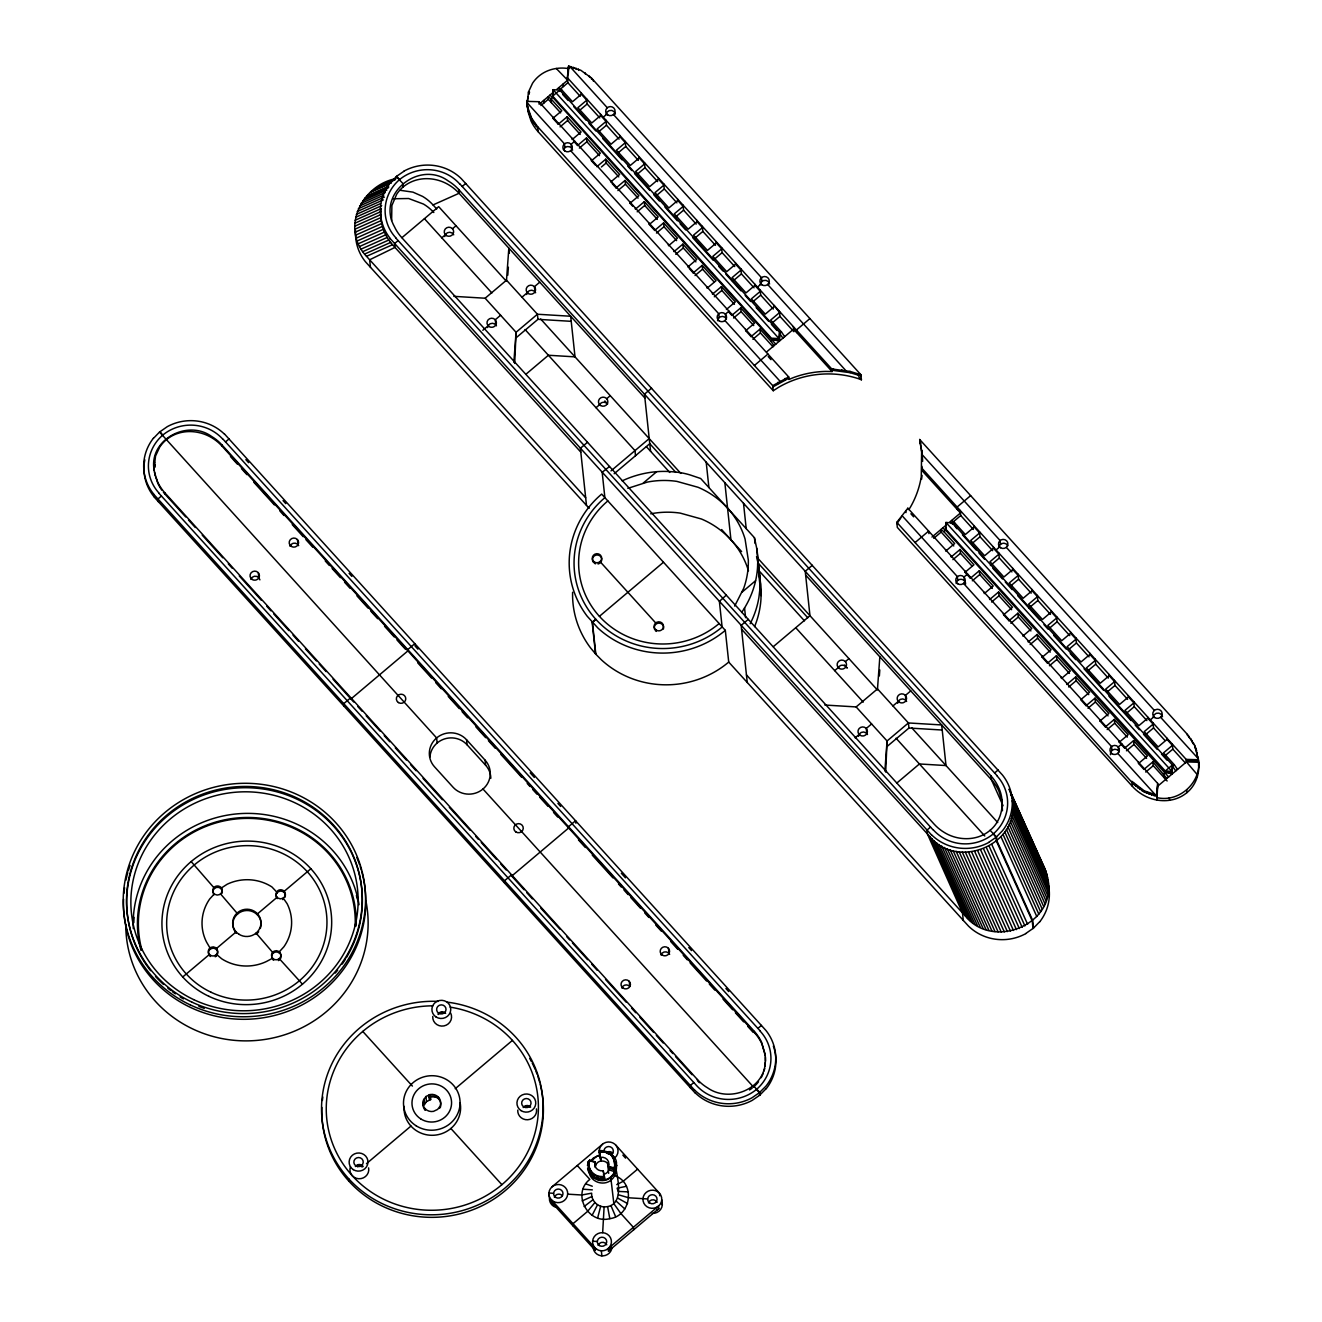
<?xml version="1.0" encoding="UTF-8"?>
<svg xmlns="http://www.w3.org/2000/svg" width="1322" height="1322" viewBox="0 0 1322 1322"><rect width="100%" height="100%" fill="white"/><g stroke="black" fill="none" stroke-linecap="round" stroke-linejoin="round"><path stroke-width="1.5" d="M1196.939 754.978C1201.368 767.999 1197.831 783.665 1187.04 792.539A33.298 32.059 -6.1 0 1 1178.943 797.596C1167.276 802.785 1153.296 801.149 1142.489 794.638A45.345 43.643 -6.1 0 1 1132.376 786.359L897.324 527.412L896.795 522.339L907.85 508.21L1157.692 783.434L1156.7 797.563C1179.935 803.198 1203.417 780.773 1198.013 757.275L1198.36 760.993L1186.297 760.646M622.183 480.861C638.311 473.293 656.505 469.988 674.237 471.954A70.43 67.802 -6.1 0 1 690.216 474.978L700.677 478.498L754.449 537.723L756.68 548.2A70.43 67.802 -6.1 0 1 757.671 563.883C757.357 581.201 751.441 598.238 741.642 612.466M760.348 584.06L760.034 592.867L759.803 578.986L760.348 584.06L758.101 563.255L759.853 576.161M756.68 548.2L760.067 579.928A70.43 67.802 -6.1 0 1 761.059 595.611L760.943 599.61A94.341 90.821 -6.1 0 1 754.598 626.611M908.908 509.515L910.478 507.037A95.283 91.73 -6.1 0 0 921.252 476.829L921.649 450.339L922.277 459.577L922.145 458.321M585.679 497.783L366.508 256.336C340.349 229.003 361.237 185.262 396.022 178.586M580.804 452.091L392.535 244.702C383.744 235.085 379.381 221.567 381.182 208.628L355.139 220.262M741.559 629.206L929.829 836.595C957.227 870.504 1020.138 844.56 1012.355 800.603L1048.148 880.353C1055.947 924.309 993.037 950.237 965.622 916.344L746.451 674.898M567.683 1194.163A9.436 9.089 -6.1 0 0 554.149 1185.454A9.436 9.089 -6.1 0 0 553.009 1201.153A9.436 9.089 -6.1 0 0 567.683 1194.163L581.796 1195.005L591.645 1193.171C591.099 1200.244 597.131 1206.573 604.104 1206.903L602.667 1232.682M774.014 345.67L770.776 340.993L772.56 339.49L779.352 341.159L779.55 332.219L559.768 90.094L553.108 89.698L552.778 97.382L775.783 344.166M1164.038 777.584L1163.641 773.783L1165.409 772.279L1172.201 773.948L1172.399 764.992L952.617 522.868L945.957 522.471L945.627 530.155L1168.648 776.956M155.104 467.129L155.219 464.683M154.162 467.079L154.591 462.105M1002.44 810.766L1001.927 800.669L998.788 790.804A46.253 44.518 -6.1 0 0 991.45 779.782L805.643 575.087M453.843 296.343L485.141 298.227L506.508 280.181L508.838 248.123L509.383 253.196M507.78 275.24L508.359 267.226M513.861 362.344L516.059 332.285L537.426 314.239L570.674 316.239L575.02 356.857L548.415 355.254L525.925 374.242M514.704 363.418L516.059 332.285L485.141 298.227M779.55 332.219L779.352 341.159M774.031 305.365L779.567 312.57L770.66 320.089L781.467 331.987L779.683 333.491L779.22 339.903L772.56 339.49L552.646 96.109L559.768 90.094M824.845 705.039L856.144 706.923L877.494 688.894L879.841 656.836M879.361 675.939L879.791 669.923M884.864 771.04L887.062 740.981L908.412 722.952L941.677 724.952L946.007 765.554L919.401 763.967L896.927 782.955M885.69 772.114L887.062 740.981L856.144 706.923M953.79 545.969L941.165 532.055L940.9 529.527L943.858 531.659L945.627 530.155L945.858 526.949M595.231 1162.501L589.662 1160.699L587.679 1161.873L588.802 1172.449M608.731 1168.119L614.3 1169.788L616.349 1169.243L616.564 1165.36L614.846 1165.459L614.168 1168.648L608.599 1166.847M567.353 77.668L568.576 66.1L580.788 70.264L591.38 77.932L860.87 374.704L861.432 379.794L858.523 378.703A95.283 91.73 -6.1 0 0 778.443 387.396L773.271 390.734L538.219 131.803A45.345 43.643 -6.1 0 1 531.047 121.029L527.957 111.379L526.817 101.364L538.864 101.711L788.705 376.952L788.986 379.48L793.101 377.728A95.283 91.73 -6.1 0 1 825.572 371.416L832.067 371.532L831.786 368.987L567.353 77.668L567.898 82.741L580.226 96.324M567.485 78.94L568.576 66.1M568.245 74.429L568.724 67.372M1157.824 784.706L1156.552 796.29L1144.373 792.093L1133.797 784.425L896.795 522.339M1157.692 783.434L1156.998 800.074M921.864 469.327L921.93 466.319M553.174 93.945L552.778 97.382L550.993 98.886L551.406 102.686M759.753 590.323L758.927 597.329A94.341 90.821 -6.1 0 1 750.169 623.72M765.322 1062.392C764.05 1089.774 729.1 1102.879 707.733 1087.973A46.253 44.518 -6.1 0 1 697.388 1079.512L165.002 493.007A46.253 44.518 -6.1 0 1 157.665 482.001L155.765 477.126M765.157 1066.127L765.405 1057.369M528.189 96.737C525.181 107.991 530.386 119.658 537.806 127.986L538.219 131.803M577.268 1165.525L589.843 1179.389C571.451 1193.502 587.877 1224.436 609.806 1218.669C631.354 1215.926 635.717 1182.86 614.813 1175.737M588.984 1163.905L589.662 1160.699L587.414 1165.326L588.984 1163.905C588.29 1172.019 596.602 1178.629 604.385 1176.927L603.196 1170.714A7.073 6.808 -6.1 0 1 595.164 1161.873L589.595 1160.055L589.728 1161.327M592.091 1176.233A13.451 12.939 -6.1 0 0 604.798 1180.348C611.673 1179.092 616.845 1172.052 615.424 1165.095M604.104 1206.903C624.645 1206.87 618.002 1179.687 615.705 1167.623A13.435 12.939 -6.1 0 1 611.309 1179.902C604.121 1186.33 591.116 1182.446 589.315 1172.763M597.643 1217.942L600.667 1206.259M568.857 68.645C558.363 66.827 546.994 69.223 538.781 76.213A33.298 32.059 -6.1 0 0 532.518 83.286L528.503 91.912L527.065 103.942M764.066 1070.952L764.694 1068.573M591.496 1160.749L596.553 1156.469L599.758 1155.411L599.378 1151.793A12.972 12.493 -6.1 0 1 614.102 1168.02L614.499 1171.639C612.532 1176.977 606.963 1180.43 601.328 1180.116L601.13 1178.282L600.122 1179.72L603.708 1179.918L604.385 1176.927L600.072 1179.29L593.396 1177.109L590.719 1174.861L592.124 1172.945L588.753 1172.003L587.629 1168.764L589.182 1167.144M529.577 92.143L528.8 94.407L528.503 91.912M614.763 1163.343L616.399 1162.369C616.383 1155.395 603.063 1146.868 599.577 1153.577L600.7 1159.262M763.273 1073.266L761.208 1077.694M603.708 1179.918L604.501 1178.067L603.196 1170.714M600.998 1177.142L600.072 1179.29L603.658 1179.488M592.124 1215.331L597.527 1204.772M439.631 1106.795L437.615 1109.406L433.484 1111.372A8.907 8.576 -6.1 0 1 423.354 1100.235L425.948 1096.533L430.08 1094.55A8.907 8.576 -6.1 0 1 440.209 1105.704L439.648 1108.365M596.586 1178.629L597.693 1176.514M593.396 1177.109L594.652 1175.093L590.719 1174.861L598.007 1179.505L597.808 1177.654M734.685 606.071L743.724 588.257A84.905 81.733 -6.1 0 0 748.335 560.181L745.079 539.095A84.905 81.733 -6.1 0 0 698.033 487.273L676.798 481.373A84.905 81.733 -6.1 0 0 647.334 482.084L627.834 488.363M600.32 1151.198L599.444 1152.437L603.906 1151.412L602.832 1152.206M616.564 1165.36L614.168 1168.648L616.349 1169.243M594.9 1202.557L587.53 1211.448L573.021 1223.693L573.302 1226.221M590.256 1170.234L588.753 1172.003L590.769 1175.291L592.256 1174.085M153.435 438.375L159.549 432.046L167.332 426.626A47.559 45.774 -6.1 0 1 224.459 434.161M390.139 182.948L396.732 176.223L404.036 171.199M766.182 1088.584L759.588 1095.31L752.268 1100.334A47.559 45.774 -6.1 0 1 695.141 1092.798M1039.637 921.781L1033.507 928.11L1025.723 933.53M214.346 893.903L209.686 899.01A44.816 43.13 -6.1 0 0 206.546 942.074L210.562 948.965M257.625 915.121L257.493 913.849L277.075 897.308L277.207 898.58A4.71 4.544 -6.1 0 1 276.86 893.061L277.537 890.896A4.71 4.544 -6.1 0 1 284.197 891.309L310.885 868.752M276.86 893.061L277.67 892.168A4.71 4.544 -6.1 0 1 285.221 897.027M726.274 595.148L719.383 601.411L722.093 626.793M896.927 523.611L900.91 517.827M440.375 1107.324A8.907 8.576 -6.1 0 0 430.261 1096.186L430.625 1099.623L426.477 1101.606L423.899 1105.308L423.536 1101.87A8.907 8.576 -6.1 0 0 425.238 1110.282L425.056 1108.646M591.099 1160.501L593.429 1157.956L599.676 1154.965L600.882 1160.98A7.073 6.808 -6.1 0 0 595.544 1165.492M593.429 1177.555L594.784 1176.216M990.079 830.332C1002.605 820.086 1005.364 801.215 998.374 787.003A46.253 44.518 -6.1 0 0 991.037 775.981L458.651 189.476A46.253 44.518 -6.1 0 0 448.307 181.015C419.322 159.582 376.159 194.086 394.369 226.558A46.253 44.518 -6.1 0 0 401.706 237.58L934.092 824.085A46.253 44.518 -6.1 0 0 944.437 832.546C958.219 841.023 977.47 841.106 990.079 830.332L996.491 836.942L996.887 840.742L1032.697 920.492L1033.507 928.11M553.389 92.226L539.145 104.256L538.864 101.711M556.942 89.218L567.617 80.212L556.265 68.463M540.896 105.545L548.316 99.282L548.035 96.737L550.993 98.886L561.8 110.767L552.893 118.286L558.281 124.235L567.188 116.716L581.069 132.002L572.178 139.521L572.046 138.265M560.478 89.004L567.898 82.741M559.9 91.367L561.685 89.863L572.476 101.744L581.366 94.242L581.234 92.97M398.137 240.587L394.584 243.595L394.981 247.396L369.648 259.79L370.457 267.408M462.221 186.468L465.774 183.461M401.954 237.663L438.673 206.645L506.376 281.239M560.082 126.862L567.601 120.517L567.188 116.716M579.466 110.503L587.166 103.992L586.621 98.902M441.779 237.795L445.382 234.754M452.504 228.739L456.024 225.765M600.519 114.204L600.651 115.477L591.76 122.996L577.863 107.693L586.77 100.175L581.366 94.242M574.74 141.223L571.137 144.263L571.534 148.081M603.212 117.179L606.815 114.138M161.433 496.014L157.88 499.022L158.144 501.567M225.517 441.912L229.07 438.904M573.517 141.008L577.565 145.47L586.472 137.951L600.353 153.253L591.446 160.772L595.495 165.217M579.35 148.097L586.869 141.751L586.472 137.951M598.734 131.737L606.451 125.226L605.906 120.153M619.803 135.439L619.935 136.711L611.028 144.23L597.147 128.928L606.038 121.409L600.651 115.477M596.85 166.704L605.74 159.185L619.638 174.487L610.731 182.006L610.599 180.734M601.411 167.002L606.154 163.003L605.74 159.185M618.018 152.972L625.736 146.461L625.19 141.388M639.071 156.69L639.204 157.946L630.313 165.465L616.432 150.179L625.323 142.66L619.935 136.711M612.086 183.494L616.118 187.939L625.025 180.436L638.906 195.722L630.016 203.241L632.709 206.215M617.919 190.583L625.438 184.237L625.025 180.436M637.303 174.223L645.004 167.696L644.475 162.623M658.356 177.925L658.488 179.197L649.598 186.716L635.7 171.414L644.607 163.895L639.204 157.946M482.811 330.285L488.149 325.774M500.608 315.247L495.254 319.759L495.8 324.848M521.959 297.219L527.296 292.707M539.756 282.181L534.418 286.692L534.964 291.765M668.436 244.454L668.568 245.727L677.475 238.208L663.578 222.906L654.687 230.425L649.3 224.476L658.191 216.973L644.31 201.671L635.403 209.19L635.271 207.918M637.204 211.817L644.706 205.472L644.31 201.671M656.571 195.458L664.288 188.947L663.743 183.874M677.641 199.159L677.773 200.432L668.866 207.951L654.985 192.648L663.892 185.13L658.488 179.197M516.605 337.358L537.955 319.329L571.22 321.329M656.472 233.069L663.991 226.723L663.578 222.906M675.856 216.692L683.573 210.181L683.028 205.108M696.909 220.41L697.058 221.666L688.151 229.185L674.27 213.883L683.16 206.381L677.773 200.432M687.721 265.689L687.853 266.961L696.76 259.442L682.863 244.14L673.972 251.659L673.823 250.387M675.757 254.303L683.276 247.958L682.863 244.14M695.141 237.927L702.858 231.416L702.312 226.343M716.193 241.645L716.326 242.918L707.435 250.42L693.538 235.134L702.445 227.615L697.058 221.666M689.208 268.449L693.24 272.91L702.147 265.392L716.028 280.694L707.138 288.196L707.006 286.94M695.042 275.538L702.56 269.192L702.147 265.392M714.425 259.178L722.126 252.667L721.581 247.578M735.478 262.88L735.61 264.152L726.72 271.671L712.822 256.369L721.729 248.85L716.326 242.918M726.406 309.447L735.313 301.928L721.432 286.626L712.525 294.145L712.393 292.873M714.31 296.789L721.829 290.427L721.432 286.626M732.504 281.421L741.411 273.902L740.865 268.829M596.024 407.705L599.593 404.697M606.715 398.682L610.252 395.675M754.763 284.114L754.895 285.387L745.988 292.906L732.107 277.603L740.998 270.085L735.61 264.152M728.967 311.149L725.398 314.157L725.811 317.958M757.456 287.089L761.026 284.081M729.116 312.405L731.81 315.38L740.7 307.861L754.598 323.163L745.691 330.682L751.078 336.614L759.985 329.112L770.776 340.993M733.594 318.024L741.113 311.678L740.7 307.861M752.978 301.647L760.695 295.137L760.15 290.063M587.513 442.275L580.391 448.29L586.489 505.401M651.581 388.172L644.475 394.171L650.573 451.281M774.163 306.638L765.273 314.14L751.392 298.855L760.282 291.336L754.895 285.387M752.879 339.258L760.398 332.913L759.985 329.112M772.263 322.899L779.963 316.371L779.435 311.298M610.995 470.88L649.218 438.59M614.152 473.739L649.763 443.68L675.823 472.384M766.595 351.933L793.58 329.145L832.067 371.532M767.933 354.065L754.399 365.467M809.923 318.569L796.406 330.004L796.67 332.549M643.252 483.059L656.637 471.739M607.839 500.922A84.905 81.733 -6.1 0 0 599.411 616.333L663.479 562.23M182.733 976.975L209.438 954.434A4.71 4.544 -6.1 0 0 216.097 954.831L216.907 953.939A4.71 4.544 -6.1 0 0 210.925 947.362L209.901 948.023A4.71 4.544 -6.1 0 0 209.438 954.434L209.57 955.707A4.71 4.544 -6.1 0 0 210.495 956.484M742.171 592.041L755.573 580.722M748.269 619.374L741.163 625.389L747.26 682.499M812.352 565.271L805.23 571.286L809.973 615.705L773.254 646.706M524.123 889.772L511.713 876.089L568.658 827.985L568.526 826.713L575.648 820.698L575.913 823.242M915.105 542.532L928.639 531.097L928.903 533.625M931.993 537.046L946.238 525.016M933.745 538.318L941.165 532.055M951.84 523.049L960.747 515.53L960.202 510.457M974.083 525.743L974.231 527.015L965.324 534.534L954.534 522.636L952.749 524.14L949.791 522.008L960.466 512.986L921.996 470.599M984.179 592.273L984.312 593.545L993.202 586.026L979.321 570.74L970.414 578.243L965.027 572.31L973.934 564.791L960.036 549.489L951.146 557.008L950.997 555.736M952.931 559.652L960.45 553.307L960.036 549.489M972.314 543.276L980.032 536.765L979.486 531.692M834.694 670.634L838.264 667.627M845.386 661.611L848.939 658.62M993.367 546.994L993.5 548.25L984.609 555.769L970.712 540.467L979.619 532.964L974.231 527.015M967.588 574.012L964.019 577.02L964.432 580.837M996.061 549.952L999.63 546.944M972.314 580.804L979.734 574.541L979.321 570.74M990.409 565.519L999.3 558L998.754 552.927M1012.652 568.229L1012.784 569.501L1003.894 577.02L989.996 561.718L998.903 554.199L993.5 548.25M1022.732 634.758L1022.864 636.031L1031.771 628.512L1017.874 613.21L1008.983 620.729L1003.58 614.78L1012.487 607.277L998.606 591.975L989.699 599.494L989.567 598.222M991.583 602.039L999.002 595.776L998.606 591.975M1011.165 585.514L1018.584 579.251L1018.039 574.161M855.136 737.858L859.135 734.47M871.595 723.96L866.257 728.472L866.802 733.545M892.961 705.915L898.299 701.404M910.759 690.894L905.421 695.389L905.95 700.478M1031.937 589.463L1032.069 590.736L1023.162 598.255L1009.281 582.952L1018.171 575.434L1012.784 569.501M366.475 1163.657L410.96 1126.08M455.231 1088.7L512.424 1040.397M1010.867 623.29L1018.287 617.027L1017.874 613.21M1028.962 608.004L1037.869 600.485L1037.324 595.412M887.591 746.054L908.958 728.025L942.206 730.025M1051.205 610.714L1051.337 611.97L1042.447 619.489L1028.566 604.187L1037.456 596.685L1032.069 590.736M1061.285 677.244L1061.434 678.5L1070.324 670.998L1056.443 655.695L1047.536 663.214L1042.149 657.265L1051.04 649.746L1037.159 634.444L1028.252 641.963L1028.119 640.691M1030.152 644.525L1037.572 638.262L1037.159 634.444M1049.734 627.983L1057.137 621.72L1056.609 616.647M1070.489 631.949L1070.622 633.221L1061.731 640.724L1047.834 625.438L1056.741 617.919L1051.337 611.97M1049.437 665.759L1056.84 659.496L1056.443 655.695M1069.002 649.234L1076.422 642.971L1075.877 637.882M1089.774 653.184L1089.906 654.456L1080.999 661.975L1067.118 646.673L1076.025 639.154L1070.622 633.221M1166.863 778.46L1152.834 761.885L1143.943 769.404L1138.539 763.472L1147.446 755.953L1133.565 740.65L1124.658 748.169L1119.271 742.22L1128.162 734.702L1114.281 719.416L1105.374 726.918L1099.987 720.986L1108.894 713.467L1094.996 698.165L1086.106 705.684L1080.702 699.751L1089.609 692.232L1075.711 676.93L1066.821 684.449L1066.689 683.177M1068.705 686.994L1076.125 680.731L1075.711 676.93M1088.287 670.469L1095.707 664.206L1095.161 659.133M1109.042 674.418L1109.191 675.691L1100.284 683.21L1086.403 667.907L1095.294 660.389L1089.906 654.456M930.523 827.093L926.97 830.1L927.383 833.901L962.482 912.874L963.292 920.492M994.607 772.973L998.16 769.966M1087.989 708.245L1095.409 701.982L1094.996 698.165M1107.572 691.703L1114.991 685.44L1114.446 680.367M1128.327 695.669L1128.459 696.942L1119.569 704.444L1105.671 689.159L1114.578 681.64L1109.191 675.691M552.1 1186.776L602.452 1144.257M1107.175 729.562L1114.694 723.217L1114.281 719.416M1126.559 713.202L1134.259 706.675L1133.714 701.602M693.819 1082.52L690.266 1085.527L690.53 1088.072M757.903 1028.4L761.455 1025.393M1147.612 716.904L1147.744 718.177L1138.853 725.695L1124.956 710.393L1133.863 702.874L1128.459 696.942M1121.833 743.922L1118.23 746.963L1118.627 750.78M1150.305 719.879L1153.908 716.838M1126.443 750.797L1133.962 744.451L1133.565 740.65M1145.827 734.437L1153.544 727.926L1152.999 722.853M1166.896 738.139L1167.029 739.411L1158.122 746.93L1144.241 731.628L1153.131 724.109L1147.744 718.177M1145.728 772.048L1153.247 765.702L1152.834 761.885M1165.112 755.672L1172.829 749.161L1172.284 744.088M1167.029 739.411L1172.416 745.36L1163.525 752.862L1174.316 764.76L1172.531 766.264L1175.754 770.941M1157.956 785.979L1186.445 761.918L1198.492 762.265L1198.757 764.81M608.467 1251.108L658.802 1208.589L658.538 1206.044L608.186 1248.563L608.467 1251.108A9.436 9.089 -6.1 0 0 611.194 1247.191M970.645 495.634L957.111 507.037L957.376 509.581M637.601 1169.144L623.092 1181.356L616.779 1184.611M584.126 1206.523L592.967 1199.748M613.689 1160.253L615.259 1159.113L610.632 1154.007M609.508 466.517L602.171 472.285L604.881 497.667A89.615 86.277 -6.1 0 0 595.858 619.34L592.438 622.497L595.825 654.225L601.345 659.794A94.341 90.821 -6.1 0 0 728.719 662.074L968.497 926.094A47.559 45.774 -6.1 0 0 1025.789 933.629M773.271 390.734L772.709 385.66L788.705 376.952M772.858 386.933L788.837 378.224M282.842 899.638L283.205 898.051L287.089 903.653A44.816 43.13 -6.1 0 1 283.933 946.734L279.289 951.823L279.421 953.096M208.893 954.715A4.71 4.544 -6.1 0 1 210.049 949.295L211.074 948.634A4.71 4.544 -6.1 0 1 217.039 955.211M607.393 1152.057L606.137 1152.834L609.178 1154.271L610.582 1153.577L613.573 1159.113L614.846 1165.459M988.707 842.362L996.011 837.338L1002.605 830.613A47.559 45.774 -6.1 0 0 1002.423 774.989L461.262 178.635A47.559 45.774 -6.1 0 0 403.987 171.1M587.679 1169.193L589.315 1168.301M614.978 1166.599L616.614 1165.789L616.349 1161.922L614.647 1162.203M582.176 1200.921L591.859 1196.542M378.406 186.633L395.129 179.015M375.712 188.253L394.303 179.941M395.427 179.61L381.149 185.229M371.102 191.657L391.56 182.519M370.623 192.054L391.081 182.915M366.525 196.02L388.833 186.038M364.508 198.383L388.685 187.592M362.707 200.812L386.867 190.021M361.071 203.357L385.231 192.566M359.601 206.001L383.777 195.193M358.328 208.727L384.355 197.094M357.237 211.52L383.281 199.903M356.345 214.395L380.521 203.588M355.651 217.304L381.678 205.67M354.841 223.236L380.885 211.603M354.759 226.227L380.786 214.594M354.858 229.218L380.901 217.585M355.172 232.193L381.199 220.559M355.684 235.151L381.711 223.517M356.395 238.059L382.422 226.442M400.07 190.285L412.943 192.136L422.676 196.449A46.253 44.518 -6.1 0 1 433.021 204.927L459.065 193.293L644.872 397.988M357.287 240.935L383.33 229.301M358.394 243.727L384.421 232.094M359.667 246.454L385.71 234.82M361.137 249.098L387.164 237.464M362.773 251.643L388.817 240.009M364.591 254.072L390.618 242.438M366.508 256.336L392.535 244.702M611.706 1156.403L613.292 1156.271M428.692 1097.524L429.881 1097.128A14.245 13.716 -6.1 0 1 437.235 1097.574M615.226 1158.683L613.573 1159.113L613.259 1155.825M626.496 1186.28L617.126 1188.214L618.233 1191.419L628.446 1191.882M393.295 198.763L408.63 198.515L423.486 204.067A46.253 44.518 -6.1 0 1 433.831 212.528M831.786 368.987L849.996 371.399L860.87 374.704M831.935 370.259L850.145 372.688L861.019 375.977M921.731 468.054L1186.165 759.39L1198.211 759.737M600.37 1151.644L603.956 1151.842M772.428 338.234L779.071 338.63L553.108 89.698L552.778 97.382L549.82 95.234M1172.201 773.948L1171.936 771.404L1165.277 771.007L945.494 528.883M599.213 1150.504L603.923 1150.784M553.587 1193.303L548.878 1193.022L549.423 1198.096A9.436 9.089 -6.1 0 0 555.752 1207.283M647.648 1198.955L628.826 1197.798L618.448 1194.791M592.603 1241.193L597.296 1241.474M583.019 1189.189L592.339 1189.866M596.619 1179.059L601.328 1180.116M1131.847 781.285L1144.257 790.837L1156.469 795.001M424.081 1099.193L424.461 1104.217M608.616 1164.814A7.073 6.808 -6.1 0 0 600.915 1161.162L600.502 1157.361A7.073 6.808 -6.1 0 1 608.533 1166.202L614.102 1168.02M614.945 1171.788L608.913 1169.821A7.073 6.808 -6.1 0 1 603.576 1174.333L603.609 1174.531M585.762 1183.851L592.289 1186.231M617.754 1198.112L627.603 1203.615M558.727 87.715L561.685 89.863M951.576 520.504L954.534 522.636M942.669 528.023L945.627 530.155M592.454 1175.919L594.983 1178.067M616.184 1201.136L624.86 1208.952M396.253 176.619L402.665 183.229L403.078 187.03A34.24 32.967 -6.1 0 0 396.65 194.284L391.89 205.505L391.626 220.493M159.549 432.046L436.624 737.94L437.152 743.014M758.531 1081.76A34.24 32.967 -6.1 0 1 753.507 1087.031L753.375 1085.775L759.786 1092.369L760.051 1094.913M931.481 834.926L390.221 238.638M224.558 434.062L765.835 1030.35A47.559 45.774 -6.1 0 1 766 1086.106L759.307 1092.765L752.003 1097.789A47.559 45.774 -6.1 0 1 694.876 1090.27M694.777 1090.353L153.517 494.064M695.058 1092.897L153.782 496.609M922.178 455.396A95.283 91.73 -6.1 0 0 920.955 447.497L919.699 439.499L1187.371 734.388L1194.543 745.162L1198.145 758.531L1160.567 717.235M858.672 376.753L861.432 379.794M607.277 107.726L569.732 66.348M613.474 114.535L761.489 277.67L761.902 281.47M767.669 284.478L845.849 370.623M1006.29 547.341L1154.37 710.426M921.913 454.404L1000.11 540.533L1000.506 544.333M587.166 103.992L599.791 117.889M606.451 125.226L619.076 139.124M625.736 146.461L638.361 160.375M645.004 167.696L657.629 181.61M664.288 188.947L676.914 202.844M683.573 210.181L696.198 224.096M702.858 231.416L715.483 245.33M722.126 252.667L734.751 266.565M741.411 273.902L754.036 287.816M760.695 295.137L773.32 309.051M779.963 316.371L793.861 331.673L793.316 326.6M960.747 515.53L973.372 529.428M980.032 536.765L992.657 550.679M999.3 558L1011.925 571.914M1018.584 579.251L1031.21 593.148M1037.869 600.485L1050.494 614.4M1057.137 621.72L1069.762 635.634M1076.422 642.971L1089.047 656.869M1095.707 664.206L1108.332 678.103M1114.991 685.44L1127.616 699.355M1134.259 706.675L1146.885 720.589M1153.544 727.926L1164.913 740.436M1172.829 749.161L1185.338 762.959M562.66 94.407L568.196 100.505M573.715 106.586L586.158 120.302M588.918 123.343L595.842 130.961M602.749 138.562L622.1 159.879M627.636 165.977L631.784 170.538M634.543 173.595L649.746 190.335M653.894 194.912L659.414 200.994M664.949 207.091L677.393 220.791M680.152 223.848L685.688 229.929M692.596 237.547L713.335 260.384M718.854 266.482L723.002 271.043M725.778 274.1L740.981 290.84M745.129 295.417L750.648 301.499M756.184 307.596L768.627 321.296M771.387 324.353L776.923 330.434M956.897 528.717L952.617 522.868M962.433 534.799L976.247 550.035M979.007 553.075L984.543 559.173M992.839 568.311L1002.506 578.97M1005.282 582.01L1012.189 589.629M1017.725 595.71L1039.836 620.084M1043.983 624.645L1048.131 629.222M1053.651 635.304L1066.094 649.019M1070.242 653.58L1075.778 659.678M1084.073 668.8L1103.424 690.134M1108.943 696.215L1131.07 720.589M1135.218 725.15L1139.366 729.711M1143.513 734.288L1157.328 749.508M1161.476 754.085L1167.012 760.167M1171.936 771.404L945.957 522.471L946.106 523.743M943.858 531.659L954.649 543.557L945.742 551.076L945.61 549.803M548.316 99.282L560.644 112.866M567.601 120.517L580.209 134.431M586.869 141.751L599.494 155.666M606.154 163.003L618.779 176.9M625.438 184.237L638.063 198.151M644.706 205.472L657.331 219.386M663.991 226.723L676.616 240.621M683.276 247.958L695.901 261.872M702.56 269.192L713.913 281.718M721.829 290.427L734.454 304.341M741.113 311.678L753.738 325.576M760.398 332.913L773.023 346.827M960.45 553.307L971.802 565.816M979.734 574.541L992.343 588.455M999.002 595.776L1011.627 609.69M1018.287 617.027L1030.912 630.925M1037.572 638.262L1050.197 652.159M1056.84 659.496L1069.465 673.41M1076.125 680.731L1088.75 694.645M1095.409 701.982L1108.034 715.88M1114.694 723.217L1127.302 737.131M1133.962 744.451L1146.587 758.365M1153.247 765.702L1167.128 780.988M768.198 356.593L770.974 359.65M910.891 513.795L913.667 516.852M526.916 102.505L564.477 143.867L564.891 147.684M724.935 320.568L779.997 381.199M902.331 515.977L957.376 576.623L957.772 580.424M963.556 583.432L1111.571 746.566L1111.984 750.384M1155.296 794.753L1117.751 753.375M570.658 150.675L718.755 313.76L719.168 317.561M527.395 106.305L531.642 118.253L537.657 126.714L772.709 385.66M459.825 183.841L997.003 775.617M506.508 280.181L537.426 314.239L537.955 319.329M877.494 688.894L908.412 722.952L908.958 728.025M540.665 319.015L680.764 473.359M756.481 556.777L877.395 689.968M911.651 727.711L997.73 822.532M433.021 204.91L436.739 209.008M758.398 563.354L807.775 617.754M604.848 400.93L607.624 403.97M646.408 446.704L669.775 472.45M721.63 529.56L741.609 551.588M757.837 569.468L804.47 620.844M844.593 665.016L847.352 668.073M424.428 218.675L491.867 292.972M525.049 329.525L634.973 450.62L635.518 455.693M795.745 627.719L863.266 702.114M896.052 738.221L984.791 836M395.741 237.943L932.919 829.72M725.315 630.346L601.659 494.098A94.341 90.821 -6.1 0 0 587.166 616.184L597.941 628.066A94.341 90.821 -6.1 0 0 725.315 630.346L728.719 662.074M589.149 508.326L365.401 261.69A47.559 45.774 -6.1 0 1 355.651 230.854M600.072 561.635L655.712 622.943M572.608 592.256A94.341 90.821 -6.1 0 0 590.554 647.912L595.825 654.225M245.859 459.643L248.619 462.667M283.04 500.592L285.8 503.632M349.107 573.384L351.867 576.409M417.934 649.185L415.158 646.128L414.877 643.599L407.771 649.614L407.903 650.887L350.941 698.974L350.809 697.702L343.687 703.717L343.968 706.262M530.188 772.858L534.336 777.435M557.901 803.396L560.677 806.437M621.323 873.264L625.455 877.808M688.762 947.543L691.505 950.584M725.927 988.492L728.686 991.533M223.121 439.268L760.299 1031.044M154.277 470.863C147.948 440.028 187.245 418.843 211.603 436.442A46.253 44.518 -6.1 0 1 221.947 444.919L754.35 1031.408A46.253 44.518 -6.1 0 1 761.67 1042.43L765.339 1056.096M154.063 468.335L155.55 456.007L159.665 447.183A34.24 32.967 -6.1 0 1 166.093 439.929A34.24 32.967 -6.1 0 1 174.405 434.74C186.352 429.402 200.663 431.055 211.735 437.714A46.253 44.518 -6.1 0 1 222.079 446.175L754.482 1032.68A46.253 44.518 -6.1 0 1 761.819 1043.702L764.959 1053.568M230.458 456.52L237.316 464.088M241.447 468.616L246.933 474.664M253.791 482.233L274.398 504.921M279.884 510.97L283.999 515.497M292.245 524.586L303.217 536.682M305.96 539.707L312.835 547.258M325.245 560.941L329.376 565.502M332.136 568.543L340.415 577.664M344.563 582.225L350.082 588.307M356.973 595.908L368.012 608.07M370.771 611.111L377.679 618.696M384.57 626.298L394.237 636.94M396.997 639.98L405.276 649.102M417.735 662.834L431.6 678.103M435.748 682.681L441.3 688.795M448.224 696.43L459.312 708.642M462.089 711.699L467.624 717.796M475.953 726.951L485.653 737.643M488.413 740.7L495.353 748.335M500.889 754.432L521.678 777.336M527.23 783.45L529.99 786.507M532.766 789.548L536.93 794.142M539.69 797.183L548.019 806.354M553.554 812.452L557.719 817.046M578.458 839.9L585.365 847.501M592.256 855.103L612.962 877.891M618.481 883.972L621.241 887.012M624.001 890.053L628.132 894.614M630.891 897.655L640.559 908.297M644.69 912.858L648.838 917.418M655.729 925.02L661.248 931.101M670.865 941.694L677.74 949.262M683.226 955.31L687.341 959.838M690.084 962.862L706.559 981.023M709.303 984.047L714.805 990.095M723.035 999.168L732.652 1009.76M735.396 1012.784L743.625 1021.856M747.756 1026.384L753.243 1032.432M753.507 1087.031L482.993 789.019A21.218 20.441 -6.1 0 1 453.066 787.234L434.508 766.793A21.218 20.441 -6.1 0 1 436.624 737.94A21.218 20.441 -6.1 0 1 466.55 739.742L485.091 760.167L485.637 765.24A21.218 20.441 -6.1 0 1 490.842 778.261M466.55 739.742L467.096 744.815L485.637 765.24M163.399 492.247A46.253 44.518 -6.1 0 0 165.134 494.279L185.724 516.968M188.468 519.992L195.326 527.544M202.2 535.113L222.79 557.801M228.276 563.85L232.391 568.377M239.265 575.946L261.244 600.171M266.763 606.253L270.911 610.814M273.671 613.854L288.84 630.577M292.988 635.138L298.508 641.22M305.415 648.821L316.454 660.967M319.213 664.008L326.104 671.609M333.012 679.211L353.718 702.032M357.865 706.609L362.03 711.186M366.194 715.78L380.042 731.049M384.206 735.627L389.742 741.725M395.295 747.839L406.383 760.051M410.531 764.628L416.083 770.743M423.007 778.377L442.407 799.744M449.348 807.378L470.136 830.282M475.672 836.38L478.448 839.437M481.225 842.494L496.461 859.283M500.625 863.877L506.161 869.975M526.883 892.813L532.402 898.894M540.681 907.999L559.999 929.283M566.907 936.885L569.666 939.925M572.426 942.966L587.596 959.689M591.744 964.25L597.263 970.331M605.542 979.453L626.132 1002.142M631.619 1008.19L635.75 1012.735M639.865 1017.262L653.597 1032.383M656.34 1035.407L663.198 1042.975M670.072 1050.527L672.815 1053.568M675.559 1056.592L692.034 1074.736M159.037 493.387L696.215 1085.164A42.783 41.197 -6.1 0 0 756.597 1089.328A42.783 41.197 -6.1 0 0 760.167 1031.16M615.755 1145.067L659.463 1193.221L659.744 1195.766M622.844 1155.131L625.587 1158.138M610.731 1177.026L613.854 1203.681L620.778 1213.414L633.354 1227.312L633.635 1229.84M551.439 1202.144L595.164 1250.298L594.883 1247.77L551.158 1199.599L551.439 1202.144A9.436 9.089 -6.1 0 0 553.274 1203.698M362.757 1031.408L412.398 1086.089M450.868 1128.476L501.881 1184.677M191.161 861.564L214.495 888.367M220.543 893.92L237.679 913.915M302.457 984.179L279.273 958.632A4.71 4.544 -6.1 0 1 272.629 958.235L271.952 957.244A4.71 4.544 -6.1 0 1 278.826 951.443L279.752 952.22A4.71 4.544 -6.1 0 1 279.273 958.632L279.421 959.904A4.71 4.544 -6.1 0 1 278.38 960.565M993.169 833.736L996.011 837.338L996.424 841.139L1032.218 920.889L1033.027 928.507M396.732 176.223L399.575 179.825M756.465 1089.179L759.307 1092.765L759.588 1095.31M160.028 431.65L162.87 435.252M1174.316 764.76L1177.538 769.437M781.467 331.987L784.69 336.647M779.683 333.491L782.905 338.151M221.005 887.508L221.683 888.483A4.71 4.544 -6.1 0 1 214.808 894.3L213.883 893.523A4.71 4.544 -6.1 0 1 214.346 887.112A4.71 4.544 -6.1 0 1 221.005 887.508L221.815 889.756A4.71 4.544 -6.1 0 1 222.03 893.226M1193.386 742.848L1193.518 744.121L1190.643 738.453M1042.182 863.448L1046.033 871.628L1048.148 880.353M1044.925 868.818L1009.132 789.069L1010.223 791.878M1009.512 790.06L1046.033 871.628M1010.553 792.985L1046.925 874.486M1010.57 794.142L1024.732 825.672M1026.384 829.39L1031.391 840.511M1033.044 844.213L1040.546 860.903M1047.635 877.395L1011.132 794.737M1012.669 803.578L1048.462 883.327M1012.768 806.569L1048.577 886.318M1012.669 809.56L1048.478 889.309M1012.371 812.551L1048.181 892.3M1011.875 815.492L1047.668 895.242M1011.181 818.417L1046.974 898.167M1010.289 821.276L1046.082 901.026M1003.101 805.759L991.45 779.782L991.037 775.981M1009.198 824.085L1044.991 903.835M1007.926 826.812L1043.719 906.562M1006.455 829.439L1042.265 909.189M1004.819 831.984L1040.629 911.734M1003.018 834.413L1038.811 914.163M1001.002 836.793L1036.795 916.543M991.814 844.543L1027.607 924.293M989.104 846.163L1024.914 925.912M986.377 847.567L1022.17 927.317M983.551 848.79L1019.345 928.54M980.643 849.848L1016.436 929.597M977.669 850.707L1013.462 930.457M974.644 851.368L1010.454 931.118M971.587 851.847L1007.381 931.597M968.497 852.128L1004.29 931.878M965.391 852.227L1001.2 931.977M962.3 852.112L998.093 931.861M959.21 851.814L995.003 931.564M956.153 851.318L991.946 931.052M953.129 850.624L988.922 930.374M950.154 849.749L985.964 929.498M947.263 848.674L983.056 928.424M944.437 847.435L980.23 927.185M941.71 846.014L977.503 925.764M939.066 844.428L974.876 924.177M936.554 842.676L972.348 922.426M934.158 840.775L969.951 920.525M931.894 838.726L967.687 918.476M929.829 836.595L965.622 916.344M1196.41 749.905L1196.542 751.177L1194.543 745.162M610.929 1205.581L615.655 1216.736M919.699 439.499L921.781 451.595M919.831 440.755L920.558 443.68L920.426 442.424M756.895 558.396L757.688 561.635M154.509 472.119L157.797 483.257A46.253 44.518 -6.1 0 0 161.78 490.115M155.186 475.903L154.129 469.591M599.378 1151.793L600.568 1157.989M603.576 1174.333L604.798 1180.348M429.617 1094.599L430.625 1099.623M428.923 1095.112L429.435 1100.02M607.608 1206.672L609.806 1218.669M759.456 575.946L760.067 579.928M526.817 101.364L527.544 107.578M1198.492 764.76L1198.79 767.272M1197.319 776.84L1197.005 774.328L1186.445 761.918L1186.165 759.39M1186.726 790.027L1187.04 792.539M1169.243 797.777L1169.557 800.289M857.961 373.614L858.11 374.903M849.996 371.399L850.145 372.688M841.866 369.863L841.998 371.151M833.604 369.02L833.752 370.292M785.202 378.439L785.351 379.711M777.898 382.306L778.047 383.595M593.198 79.816L593.347 81.088M591.38 77.932L591.529 79.204M589.447 76.147L589.595 77.42M585.282 72.941L585.431 74.23M578.441 69.124L578.573 70.413M576.028 68.149L576.177 69.422M573.583 67.306L573.715 68.579M571.087 66.629L571.236 67.901M537.657 126.714L537.806 127.986M535.972 124.731L536.104 126.003M534.385 122.649L534.534 123.921M532.948 120.484L533.097 121.756M531.642 118.253L531.791 119.525M530.486 115.939L530.634 117.228M529.494 113.593L529.626 114.865M528.635 111.197L528.767 112.469M527.941 108.751L528.073 110.04M527.032 103.827L527.164 105.116L526.933 102.67M1138.407 762.199L1138.539 763.472M1131.979 782.541L1132.376 786.359M1124.526 746.897L1124.658 748.169M1119.139 740.948L1119.271 742.22M1105.242 725.662L1105.374 726.918M1099.854 719.713L1099.987 720.986M1085.957 704.411L1086.106 705.684M1047.404 661.942L1047.536 663.214M1042.017 655.993L1042.149 657.265M1008.851 619.456L1008.983 620.729M1003.448 613.524L1003.58 614.78M970.282 576.987L970.414 578.243M964.895 571.038L965.027 572.31M907.85 508.21L907.983 509.482M750.946 335.358L751.078 336.614M745.558 329.409L745.691 330.682M731.677 314.107L731.81 315.38M757.671 563.883L759.704 582.919M760.249 587.993L761.059 595.611M754.449 537.723L755.06 543.441M743.509 503.285L746.219 528.668M744.55 607.872L745.591 617.688M724.853 482.728L730.95 539.839M693.108 271.638L693.24 272.91M706.196 462.171L708.906 487.554M754.35 1031.408L754.482 1032.68M654.555 229.152L654.687 230.425M649.152 223.22L649.3 224.476M629.883 201.969L630.016 203.241M615.986 186.683L616.118 187.939M697.388 1079.512L697.52 1080.785A46.253 44.518 -6.1 0 0 699.388 1082.718M591.314 159.499L591.446 160.772M668.436 948.287L668.982 953.36M577.433 144.197L577.565 145.47M563.172 83.964L563.436 86.508M558.148 122.963L558.281 124.235M552.761 117.014L552.893 118.286M661.76 1199.798A9.436 9.089 -6.1 0 1 647.069 1206.804A9.436 9.089 -6.1 0 1 648.226 1191.105A9.436 9.089 -6.1 0 1 661.76 1199.798L662.305 1204.887M543.59 100.505L543.871 103.033M595.544 653.927L592.157 622.199L595.858 619.34A89.615 86.277 -6.1 0 0 722.225 626.942M629.289 981.354L629.817 986.443A4.71 4.544 -6.1 0 0 621.803 987.997M608.533 1166.202L608.946 1170.02A7.073 6.808 -6.1 0 0 609.31 1168.268M607.591 1163.343L608.665 1173.341M604.699 1179.902L604.319 1176.283A12.972 12.493 -6.1 0 1 589.595 1160.055M595.164 1161.873L595.561 1165.674A7.073 6.808 -6.1 0 0 595.197 1167.425M601.345 1250.827L601.89 1255.9M458.651 189.476L459.065 193.293A46.253 44.518 -6.1 0 0 448.703 184.816C437.632 178.156 423.321 176.504 411.39 181.841A34.24 32.967 -6.1 0 0 403.078 187.03M511.713 876.089L511.581 874.817L504.459 880.832L504.723 883.36M438.507 1097.293L438.673 1098.913M425.948 1096.533L426.477 1101.606M297.45 539.591L297.995 544.664M348.661 1178.695L348.942 1181.224M258.286 572.657L258.831 577.731M284.329 892.565L284.197 891.309A4.71 4.544 -6.1 0 1 283.718 897.721L282.693 898.382A4.71 4.544 -6.1 0 1 276.728 891.788M277.273 892.614L271.886 886.913A44.816 43.13 -6.1 0 0 227.202 884.22L221.352 888.004L221.485 889.26M221.947 444.903L222.079 446.175M273.224 953.079L256.088 933.084L256.22 934.357A14.145 13.617 -6.1 0 0 258.666 931.679M272.629 958.235L272.762 959.491A4.71 4.544 -6.1 0 0 273.687 960.284M216.692 949.692L216.56 948.419L236.142 931.894L236.274 933.15A14.145 13.617 -6.1 0 1 244.256 910.775A14.145 13.617 -6.1 0 1 260.318 928.474M216.626 955.657L216.494 954.385L221.749 958.83A44.816 43.13 -6.1 0 0 266.433 961.507L272.084 958.516A4.71 4.544 -6.1 0 1 271.688 957.392M165.002 493.007L165.134 494.279M209.901 948.023L210.049 949.295M1197.104 752.35L1197.236 753.606M1195.551 747.508L1195.683 748.764M1192.08 740.617L1192.213 741.873M1189.073 736.371L1189.205 737.643M1187.371 734.388L1187.503 735.643M1153.957 794.472L1154.089 795.745M1151.462 793.795L1151.594 795.051M1149.016 792.952L1149.132 794.225M1146.604 791.977L1146.736 793.233M1144.257 790.837L1144.373 792.093M1141.96 789.565L1142.092 790.82M1139.746 788.16L1139.878 789.416M1137.631 786.607L1137.746 787.879M1135.598 784.954L1135.714 786.21M1133.665 783.169L1133.797 784.425M905.867 511.35L905.983 512.622M765.207 1054.824L765.587 1061.153M524.074 1107.274A4.71 4.544 -6.1 0 1 529.808 1106.894M438.243 1014.503A4.71 4.544 -6.1 0 1 444.787 1013.23M357.386 1166.615A4.71 4.544 -6.1 0 1 362.096 1166.896M356.262 1166.268A4.71 4.544 -6.1 0 1 362.906 1166.665M368.607 1167.871A9.436 9.089 -6.1 0 1 358.692 1178.745A9.436 9.089 -6.1 0 1 350.429 1166.781M450.108 1007.133A106.124 102.174 -6.1 0 1 517.58 1168.218A106.124 102.174 -6.1 0 1 337.474 1154.536A106.124 102.174 -6.1 0 1 432.839 1005.827M355.37 1166.533A4.71 4.544 -6.1 0 1 362.839 1166.037M438.16 1013.875A4.71 4.544 -6.1 0 1 445.63 1013.379M523.182 1107.539A4.71 4.544 -6.1 0 1 530.651 1107.043M450.62 1012.966A9.436 9.089 -6.1 0 1 443.944 1025.922A9.436 9.089 -6.1 0 1 432.74 1016.453M536.418 1108.877A9.436 9.089 -6.1 0 1 527.726 1119.751A9.436 9.089 -6.1 0 1 517.761 1110.116M447.315 1002.159A110.85 106.718 -6.1 0 1 521.727 1170.416A110.85 106.718 -6.1 0 1 332.186 1154.519A110.85 106.718 -6.1 0 1 438.293 1001.398M540.202 1084.304A110.85 106.718 -6.1 0 1 443.828 1216.703A110.85 106.718 -6.1 0 1 321.874 1107.423M322.386 1100.466A110.85 106.718 -6.1 0 1 322.816 1096.979M529.709 1058.426A110.85 106.718 -6.1 0 1 531.394 1061.5M532.204 1063.053A110.85 106.718 -6.1 0 1 535.162 1069.415M535.84 1071.018A110.85 106.718 -6.1 0 1 537.096 1074.29M537.69 1075.943A110.85 106.718 -6.1 0 1 539.756 1082.619M460.089 1102.631A28.307 27.25 -6.1 0 1 434.046 1135.234A28.307 27.25 -6.1 0 1 404.102 1106.349M216.23 956.103A4.71 4.544 -6.1 0 1 215.205 956.764M214.015 894.779A4.71 4.544 -6.1 0 1 213.338 893.804M212.958 892.681A4.71 4.544 -6.1 0 1 221.138 888.781M281.024 956.781A4.71 4.544 -6.1 0 1 280.231 959.012M271.621 956.203A4.71 4.544 -6.1 0 1 278.959 952.699L279.884 953.493A4.71 4.544 -6.1 0 1 280.958 955.591M141.933 950.237A108.487 104.438 -6.1 0 1 234.936 819.111A108.487 104.438 -6.1 0 1 355.188 925.945M141.024 950.468A109.429 105.347 -6.1 0 1 234.837 818.202A109.429 105.347 -6.1 0 1 356.13 925.978M133.819 922.706A113.196 108.982 -6.1 0 1 134.067 917.352M356.395 895.572A113.196 108.982 -6.1 0 1 357.271 899.043M150.658 970.712A117.922 113.527 -6.1 0 1 161.565 821.243A117.922 113.527 -6.1 0 1 316.718 810.964A117.922 113.527 -6.1 0 1 346.298 957.756M345.323 959.359A117.922 113.527 -6.1 0 1 342.2 964.085M337.672 970.133A117.922 113.527 -6.1 0 1 335.259 973.058M204.266 1008.356A117.922 113.527 -6.1 0 1 198.878 1006.356M183.428 998.887A117.922 113.527 -6.1 0 1 180.156 996.937M175.396 993.813A117.922 113.527 -6.1 0 1 172.306 991.616M170.786 990.475A117.922 113.527 -6.1 0 1 167.811 988.129M163.515 984.427A117.922 113.527 -6.1 0 1 155.517 976.446M361.831 871.975A121.227 116.7 -6.1 0 1 257.906 1018.502A121.227 116.7 -6.1 0 1 123.557 899.109M123.921 893.391A121.227 116.7 -6.1 0 1 124.582 887.69M125.921 880.155A121.227 116.7 -6.1 0 1 127.755 872.702M128.3 870.868A121.227 116.7 -6.1 0 1 130.085 865.381M356.808 857.532A121.227 116.7 -6.1 0 1 359.567 864.671M360.179 866.488A121.227 116.7 -6.1 0 1 361.319 870.14M365.913 900.993A121.227 116.7 -6.1 0 1 258.253 1040.282A121.227 116.7 -6.1 0 1 125.788 924.508M133.291 928.589A113.675 109.429 -6.1 0 1 235.299 814.038A113.675 109.429 -6.1 0 1 359.022 904.678M598.089 1245.39A4.71 4.544 -6.1 0 1 606.781 1244.812M611.954 1247.39A9.436 9.089 -6.1 0 1 593.297 1248.629M648.441 1202.871A4.71 4.544 -6.1 0 1 657.133 1202.293M662.157 1202.508A9.436 9.089 -6.1 0 1 652.225 1213.381M554.364 1197.22A4.71 4.544 -6.1 0 1 562.395 1195.666M604.005 1151.974A4.71 4.544 -6.1 0 1 610.169 1146.769A4.71 4.544 -6.1 0 1 611.722 1154.486M607.112 1152.09A4.71 4.544 -6.1 0 1 612.73 1153.148M600.155 1155.114A9.436 9.089 -6.1 0 1 603.774 1143.315A9.436 9.089 -6.1 0 1 616.267 1145.678A9.436 9.089 -6.1 0 1 614.813 1157.89M658.802 1208.589A9.436 9.089 -6.1 0 1 656.753 1209.911M595.164 1250.298A9.436 9.089 -6.1 0 1 593.793 1248.332M1110.447 754.68A4.71 4.544 -6.1 0 1 1119.304 751.755M1153.164 717.35A4.71 4.544 -6.1 0 1 1162.501 716.739M998.903 547.457A4.71 4.544 -6.1 0 1 1007.843 545.722M956.17 583.547A4.71 4.544 -6.1 0 1 961.193 579.3A4.71 4.544 -6.1 0 1 965.572 584.126M922.376 457.395A95.283 91.73 -6.1 0 1 922.624 461.395M922.078 475.391A95.283 91.73 -6.1 0 1 921.517 479.357M563.519 149.634A4.71 4.544 -6.1 0 1 572.608 150.179M606.071 114.65A4.71 4.544 -6.1 0 1 615.408 114.039M760.282 284.594A4.71 4.544 -6.1 0 1 769.619 283.982M717.549 320.684A4.71 4.544 -6.1 0 1 726.489 318.949M933.068 829.605A42.783 41.197 -6.1 0 0 993.301 833.885A42.783 41.197 -6.1 0 0 996.871 775.733M650.721 513.812A84.905 81.733 -6.1 0 1 680.186 513.101L701.437 519.001A84.905 81.733 -6.1 0 1 748.467 570.823M719.135 623.538A84.905 81.733 -6.1 0 1 599.411 616.333M395.873 237.828A42.783 41.197 -6.1 0 1 399.442 179.676A42.783 41.197 -6.1 0 1 459.676 183.94M526.701 294.492A4.71 4.544 -6.1 0 1 535.641 292.757M487.537 327.559A4.71 4.544 -6.1 0 1 496.477 325.823M897.688 703.205A4.71 4.544 -6.1 0 1 906.628 701.453M858.54 736.271A4.71 4.544 -6.1 0 1 867.48 734.52M444.787 236.539A4.71 4.544 -6.1 0 1 453.727 234.804M599.23 405.325A4.71 4.544 -6.1 0 1 607.244 403.755M837.9 668.254A4.71 4.544 -6.1 0 1 846.609 667.676M1047.718 882.104A47.559 45.774 -6.1 0 1 1039.72 921.847M390.32 238.555A47.559 45.774 -6.1 0 1 390.04 182.882M988.757 842.461A47.559 45.774 -6.1 0 1 931.58 834.843M593.545 562.511A4.71 4.544 -6.1 0 1 596.205 555.042A4.71 4.544 -6.1 0 1 601.56 560.941M601.014 562.015A4.71 4.544 -6.1 0 1 600.205 562.908M599.18 563.569A4.71 4.544 -6.1 0 1 598.007 563.949M595.578 563.8A4.71 4.544 -6.1 0 1 594.47 563.288M654.704 629.636A4.71 4.544 -6.1 0 1 658.653 623.092A4.71 4.544 -6.1 0 1 663.396 629.057M656.307 631.404A4.71 4.544 -6.1 0 1 655.382 630.627M752.185 1088.105A34.24 32.967 -6.1 0 1 749.508 1089.956M159.169 493.255A42.783 41.197 -6.1 0 1 162.738 435.103A42.783 41.197 -6.1 0 1 222.972 439.383M660.967 954.93A4.71 4.544 -6.1 0 1 669.659 954.352M289.964 546.234A4.71 4.544 -6.1 0 1 298.673 545.655M250.816 579.3A4.71 4.544 -6.1 0 1 259.905 579.846M773.353 1046.049A47.559 45.774 -6.1 0 1 766.281 1088.65M153.616 493.998A47.559 45.774 -6.1 0 1 153.335 438.309M153.881 496.527A47.559 45.774 -6.1 0 1 144.825 459.841M485.091 760.167A21.218 20.441 -6.1 0 1 482.993 789.019M429.914 757.076A21.218 20.441 -6.1 0 1 467.096 744.815M1172.399 764.992L1172.069 772.676L1165.409 772.279L1165.277 771.007L1172.399 764.992M523.71 1106.844A4.71 4.544 -6.1 0 0 531.047 1103.341A4.71 4.544 -6.1 0 0 524.289 1098.995A4.71 4.544 -6.1 0 0 523.71 1106.844M438.689 1013.197A4.71 4.544 -6.1 0 0 446.026 1009.694A4.71 4.544 -6.1 0 0 439.268 1005.331A4.71 4.544 -6.1 0 0 438.689 1013.197M355.899 1165.839A4.71 4.544 -6.1 0 0 363.236 1162.335A4.71 4.544 -6.1 0 0 356.477 1157.989A4.71 4.544 -6.1 0 0 355.899 1165.839M353.255 1169.623A9.436 9.089 -6.1 0 0 367.946 1162.616A9.436 9.089 -6.1 0 0 354.412 1153.924A9.436 9.089 -6.1 0 0 353.255 1169.623M521.066 1110.629A9.436 9.089 -6.1 0 0 535.757 1103.622A9.436 9.089 -6.1 0 0 522.223 1094.93A9.436 9.089 -6.1 0 0 521.066 1110.629M436.045 1016.982A9.436 9.089 -6.1 0 0 450.736 1009.975A9.436 9.089 -6.1 0 0 437.202 1001.266A9.436 9.089 -6.1 0 0 436.045 1016.982M415.951 1125.683A28.307 27.25 -6.1 0 0 460.006 1104.663A28.307 27.25 -6.1 0 0 419.388 1078.554A28.307 27.25 -6.1 0 0 415.951 1125.683M420.693 1118.858A19.813 19.07 -6.1 0 0 451.529 1104.151A19.813 19.07 -6.1 0 0 423.106 1085.874A19.813 19.07 -6.1 0 0 420.693 1118.858M238.902 934.224A14.145 13.617 -6.1 0 0 260.93 923.714A14.145 13.617 -6.1 0 0 240.621 910.66A14.145 13.617 -6.1 0 0 238.902 934.224M208.909 996.325A84.905 81.733 -6.1 0 0 331.525 917.253A84.905 81.733 -6.1 0 0 200.002 855.02A84.905 81.733 -6.1 0 0 208.909 996.325M211.024 992.244A80.179 77.188 -6.1 0 0 326.815 917.567A80.179 77.188 -6.1 0 0 202.613 858.788A80.179 77.188 -6.1 0 0 211.024 992.244M190.252 1004.902A121.227 116.7 -6.1 0 0 365.318 892.019A121.227 116.7 -6.1 0 0 177.545 803.165A121.227 116.7 -6.1 0 0 190.252 1004.902M191.74 1002.043A117.922 113.527 -6.1 0 0 362.03 892.234A117.922 113.527 -6.1 0 0 179.362 805.792A117.922 113.527 -6.1 0 0 191.74 1002.043M193.756 999.647A113.675 109.429 -6.1 0 0 357.932 893.788A113.675 109.429 -6.1 0 0 181.841 810.452A113.675 109.429 -6.1 0 0 193.756 999.647M599.362 1245.539A4.71 4.544 -6.1 0 0 606.715 1242.036A4.71 4.544 -6.1 0 0 599.94 1237.689A4.71 4.544 -6.1 0 0 599.362 1245.539M596.734 1249.323A9.436 9.089 -6.1 0 0 611.408 1242.316A9.436 9.089 -6.1 0 0 597.875 1233.624A9.436 9.089 -6.1 0 0 596.734 1249.323M649.713 1203.02A4.71 4.544 -6.1 0 0 657.051 1199.517A4.71 4.544 -6.1 0 0 650.292 1195.171A4.71 4.544 -6.1 0 0 649.713 1203.02M555.653 1197.368A4.71 4.544 -6.1 0 0 562.99 1193.865A4.71 4.544 -6.1 0 0 556.215 1189.519A4.71 4.544 -6.1 0 0 555.653 1197.368M1112.033 753.755A4.71 4.544 -6.1 0 0 1119.37 750.252A4.71 4.544 -6.1 0 0 1112.595 745.905A4.71 4.544 -6.1 0 0 1112.033 753.755M957.822 583.812A4.71 4.544 -6.1 0 0 965.159 580.308A4.71 4.544 -6.1 0 0 958.4 575.962A4.71 4.544 -6.1 0 0 957.822 583.812M1154.833 717.615A4.71 4.544 -6.1 0 0 1162.17 714.111A4.71 4.544 -6.1 0 0 1155.395 709.765A4.71 4.544 -6.1 0 0 1154.833 717.615M1000.556 547.721A4.71 4.544 -6.1 0 0 1007.893 544.218A4.71 4.544 -6.1 0 0 1001.134 539.872A4.71 4.544 -6.1 0 0 1000.556 547.721M564.94 151.055A4.71 4.544 -6.1 0 0 572.277 147.552A4.71 4.544 -6.1 0 0 565.502 143.206A4.71 4.544 -6.1 0 0 564.94 151.055M719.201 320.949A4.71 4.544 -6.1 0 0 726.555 317.445A4.71 4.544 -6.1 0 0 719.779 313.099A4.71 4.544 -6.1 0 0 719.201 320.949M607.74 114.915A4.71 4.544 -6.1 0 0 615.077 111.412A4.71 4.544 -6.1 0 0 608.318 107.065A4.71 4.544 -6.1 0 0 607.74 114.915M761.935 284.858A4.71 4.544 -6.1 0 0 769.288 281.355A4.71 4.544 -6.1 0 0 762.513 277.009A4.71 4.544 -6.1 0 0 761.935 284.858M528.222 293.484A4.71 4.544 -6.1 0 0 535.559 289.981A4.71 4.544 -6.1 0 0 528.8 285.635A4.71 4.544 -6.1 0 0 528.222 293.484M489.057 326.551A4.71 4.544 -6.1 0 0 496.411 323.047A4.71 4.544 -6.1 0 0 489.636 318.701A4.71 4.544 -6.1 0 0 489.057 326.551M899.208 702.18A4.71 4.544 -6.1 0 0 906.562 698.677A4.71 4.544 -6.1 0 0 899.786 694.331A4.71 4.544 -6.1 0 0 899.208 702.18M860.06 735.263A4.71 4.544 -6.1 0 0 867.397 731.76A4.71 4.544 -6.1 0 0 860.639 727.397A4.71 4.544 -6.1 0 0 860.06 735.263M446.307 235.531A4.71 4.544 -6.1 0 0 453.644 232.028A4.71 4.544 -6.1 0 0 446.886 227.681A4.71 4.544 -6.1 0 0 446.307 235.531M600.519 405.474A4.71 4.544 -6.1 0 0 607.856 401.971A4.71 4.544 -6.1 0 0 601.08 397.625A4.71 4.544 -6.1 0 0 600.519 405.474M839.189 668.403A4.71 4.544 -6.1 0 0 846.526 664.9A4.71 4.544 -6.1 0 0 839.751 660.554A4.71 4.544 -6.1 0 0 839.189 668.403M656.175 630.131A4.71 4.544 -6.1 0 0 663.512 626.628A4.71 4.544 -6.1 0 0 656.737 622.282A4.71 4.544 -6.1 0 0 656.175 630.131M594.338 562.015A4.71 4.544 -6.1 0 0 601.675 558.512A4.71 4.544 -6.1 0 0 594.9 554.166A4.71 4.544 -6.1 0 0 594.338 562.015M662.239 955.079A4.71 4.544 -6.1 0 0 669.576 951.576A4.71 4.544 -6.1 0 0 662.818 947.23A4.71 4.544 -6.1 0 0 662.239 955.079M623.092 988.145A4.71 4.544 -6.1 0 0 630.429 984.642A4.71 4.544 -6.1 0 0 623.654 980.296A4.71 4.544 -6.1 0 0 623.092 988.145M252.089 579.449A4.71 4.544 -6.1 0 0 259.426 575.946A4.71 4.544 -6.1 0 0 252.667 571.6A4.71 4.544 -6.1 0 0 252.089 579.449M291.253 546.383A4.71 4.544 -6.1 0 0 298.59 542.879A4.71 4.544 -6.1 0 0 291.815 538.533A4.71 4.544 -6.1 0 0 291.253 546.383M398.418 702.56A4.71 4.544 -6.1 0 0 405.771 699.057A4.71 4.544 -6.1 0 0 398.996 694.694A4.71 4.544 -6.1 0 0 398.418 702.56M515.91 831.984A4.71 4.544 -6.1 0 0 523.248 828.481A4.71 4.544 -6.1 0 0 516.472 824.118A4.71 4.544 -6.1 0 0 515.91 831.984"/></g></svg>
